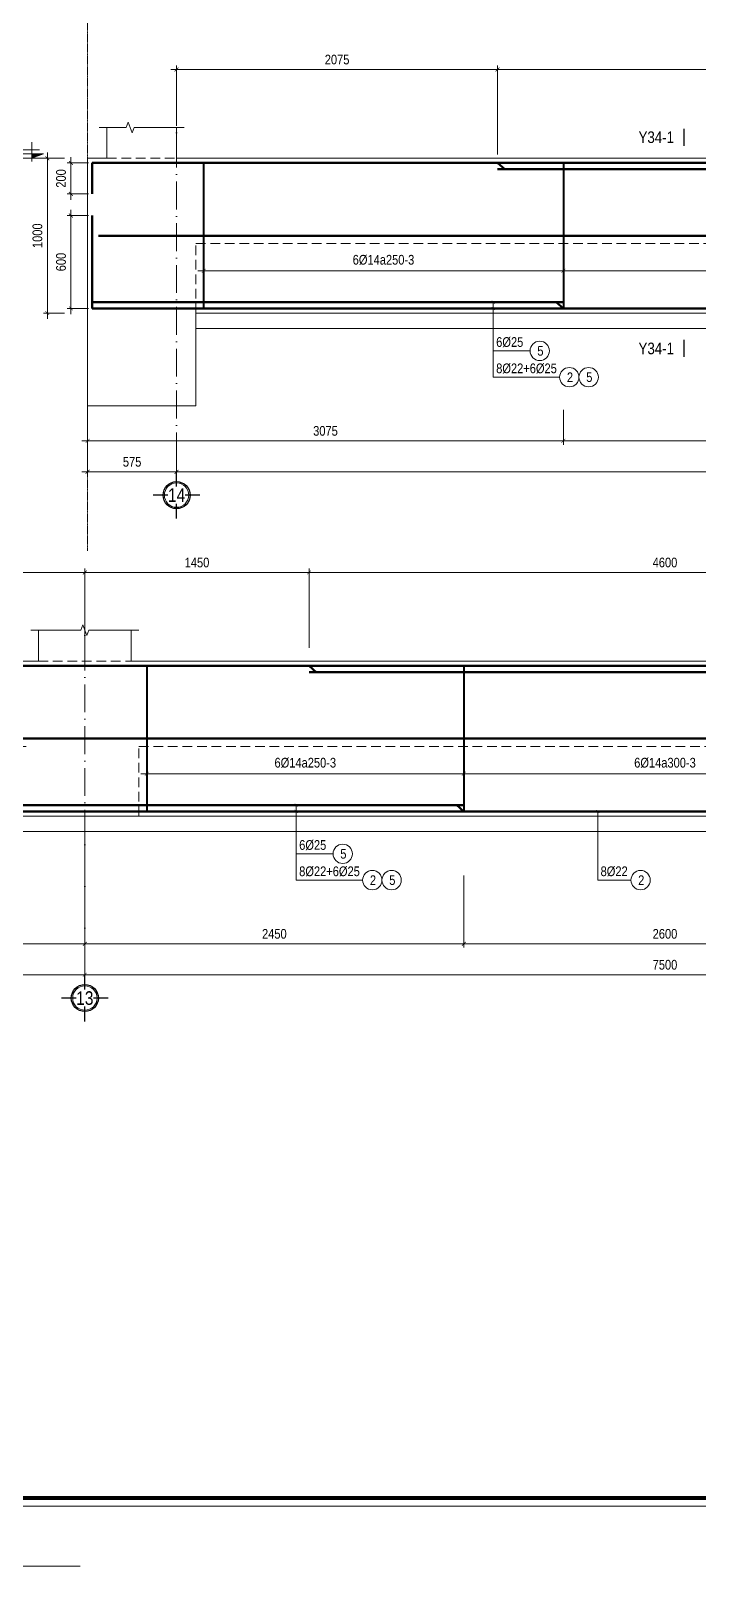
# Model space of a CAD drawing. Header units: millimetres. Extents: x 3014920 to 3563667, y -1638653 to -1356471.
# Drawn here: x 3477175 to 3481490, y -1621074 to -1611154 of the extents above; entities that cross this region are included whole.
import ezdxf
from ezdxf.enums import TextEntityAlignment as Align
from ezdxf.xclip import XClip

# ---------------------------------------------------------------- set-up
doc = ezdxf.new("R2010")
doc.units = ezdxf.units.MM
doc.header["$MEASUREMENT"] = 0
doc.header["$XCLIPFRAME"] = 0
doc.header["$PDMODE"] = 2
for name, pattern in [('6 TANG DIEN HINH 14-15$0$ACAD_ISO10W100', [18, 12, -3, 0, -3]), ('ACAD_ISO04W100', [30, 24, -3, 0, -3]), ('HIDDEN', [0.375, 0.25, -0.125])]:
    doc.linetypes.add(name, pattern=pattern)
doc.layers.get('0').update_dxf_attribs({"lineweight": 9})
doc.layers.get('Defpoints').update_dxf_attribs({"color": 10, "lineweight": 0})
for name, color, linetype, lineweight in [('2', 2, 'Continuous', 20), ('CDAI', 21, 'Continuous', 40), ('CTHEP', 50, 'Continuous', 50), ('DBAO', 90, 'Continuous', 13), ('DGIONG', 130, 'Continuous', 13), ('DMo', 9, 'HIDDEN', 9), ('HATCH', 154, 'Continuous', 9), ('KTH', 154, 'Continuous', 9), ('Net khuat', 8, 'HIDDEN', 13), ('TEXT', 7, 'Continuous', 15), ('TRUC', 251, 'ACAD_ISO04W100', 9)]:
    doc.layers.add(name, color=color, linetype=linetype, lineweight=lineweight)
doc.layers.add('8', color=8, linetype='Continuous')
doc.styles.add('HELVECONDENSE', font='VHELVCN_0.TTF')
doc.styles.add('Star-HelCon', font='VHELVCN_0.TTF')
doc.styles.add('TTP-HelCon', font='VHELVCN_0.TTF')
doc.styles.add('VNI-HELVE-CONDENSE', font='VHELVCN_0.TTF')
doc.dimstyles.new('kc-25', dxfattribs={"dimtxt": 62.5, "dimasz": 20, "dimexe": 20, "dimexo": 50, "dimgap": 25, "dimtad": 3, "dimdec": 0, "dimzin": 0, "dimdsep": 46, "dimtxsty": 'VNI-HELVE-CONDENSE', "dimblk": 'DIM', "dimcen": 2.5, "dimclrd": 256, "dimclre": 154, "dimclrt": 7, "dimaunit": 1, "dimadec": 0, "dimazin": 0, "dimtfac": 1, "dimtdec": 0, "dimtix": 1, "dimtmove": 0, "dimatfit": 3, "dimldrblk": 'DOT', "dimfxl": 1, "dimtolj": 1, "dimtzin": 0, "dimarcsym": 0})
doc.dimstyles.new('TTP-25', dxfattribs={"dimscale": 25, "dimtxt": 2.5, "dimasz": 1, "dimexe": 1, "dimexo": 1, "dimgap": 0.09, "dimtad": 0, "dimdec": 4, "dimrnd": 1, "dimzin": 9, "dimdsep": 46, "dimtxsty": 'TTP-HelCon', "dimblk": 'ARCHTICK', "dimcen": 0.09, "dimdle": 1.5, "dimclrd": 256, "dimclre": 256, "dimclrt": 7, "dimadec": 0, "dimazin": 0, "dimtfac": 1, "dimtdec": 4, "dimtmove": 0, "dimatfit": 3, "dimldrblk": 'ARCHTICK', "dimfxl": 1, "dimtvp": 1, "dimtolj": 1, "dimtzin": 0, "dimarcsym": 0})

# ---------------------------------------------------------------- blocks, each defined once
blk = doc.blocks.new('2Y-33')
at = {"layer": 'CTHEP'}
for p, q in [((73731.99983, -490), (6753.45448, -490)), ((73719.76007, -950), (6753.45448, -950)), ((73719.76007, -1410), (6753.45448, -1410)), ((6614.26151, -1870), (73770.00002, -1870))]:
    blk.add_line(p, q, dxfattribs=at)
for points in [[(6609.38628, -529.99859), (6609.38628, -30), (73770.00002, -30), (73770.00002, -530.00001)], [(38399.99998, -1830), (44949.99998, -1830)], [(38399.99998, -1830), (44949.99998, -1830)], [(54399.99997, -1790), (70099.93817, -1790)], [(54399.99997, -1830), (70099.93817, -1830)]]:
    blk.add_lwpolyline(points, dxfattribs=at)
at = {"layer": 'DBAO', "linetype": 'Continuous'}
blk.add_line((6568.4461, -1900), (73799.99996, -1900), dxfattribs=at)
blk = doc.blocks.new('_ArchTick')
at = {"color": 0, "linetype": 'ByBlock', "const_width": 0.15}
blk.add_lwpolyline([(-0.5, -0.5), (0.5, 0.5)], dxfattribs=at)
blk = doc.blocks.new('*D495')
at = {"layer": 'Defpoints', "color": 0, "transparency": 16777216}
for p in [(-124.4, 0), (-260.4, -1000), (-124.4, -1000)]:
    blk.add_point(p, dxfattribs=at)
at = {"layer": 'KTH', "lineweight": -2, "transparency": 16777216}
for p, q in [((-149.4, 0), (-285.4, 0)), ((-260.4, 37.5), (-260.4, -1037.5)), ((-149.4, -1000), (-285.4, -1000))]:
    blk.add_line(p, q, dxfattribs=at)
at = {"layer": 'KTH', "lineweight": -2, "transparency": 16777216, "xscale": 25, "yscale": 25, "zscale": 25}
for p, rotation in [((-260.4, 0), 90), ((-260.4, -1000), 270)]:
    blk.add_blockref('_ArchTick', p, dxfattribs=dict(at, rotation=rotation))
at = {"layer": 'KTH', "color": 7, "transparency": 16777216, "insert": (-324.3, -500), "char_height": 62.5, "attachment_point": 5, "rotation": 90, "style": 'TTP-HelCon'}
blk.add_mtext('\\A1;1000', dxfattribs=at)
blk = doc.blocks.new('CODE')
at = {"layer": 'DBAO'}
for p, q in [((-62.5, -20), (-62.5, 105)), ((-62.5, 0), (-137.5, 30)), ((-137.5, 30), (0, 30)), ((-137.5, 0), (0, 0)), ((-112.5, 55), (223.6, 55))]:
    blk.add_line(p, q, dxfattribs=at)
at = {"layer": 'HATCH', "color": 1}
blk.add_solid([(-62.5, 0), (-137.5, 30), (-62.5, 30)], dxfattribs=at)
blk = doc.blocks.new('*D496')
at = {"layer": 'Defpoints', "color": 0, "transparency": 16777216}
for p in [(0, -1600), (3075.1, -1600.2), (3075.1, -1825)]:
    blk.add_point(p, dxfattribs=at)
at = {"layer": 'KTH', "lineweight": -2, "transparency": 16777216}
for p, q in [((0, -1625), (0, -1850)), ((3075.1, -1625.2), (3075.1, -1850)), ((-37.5, -1825), (3112.6, -1825))]:
    blk.add_line(p, q, dxfattribs=at)
at = {"layer": 'KTH', "lineweight": -2, "transparency": 16777216, "xscale": 25, "yscale": 25, "zscale": 25, "rotation": 180}
blk.add_blockref('_ArchTick', (0, -1825), dxfattribs=at)
at = {"layer": 'KTH', "lineweight": -2, "transparency": 16777216, "xscale": 25, "yscale": 25, "zscale": 25}
blk.add_blockref('_ArchTick', (3075.1, -1825), dxfattribs=at)
at = {"layer": 'KTH', "color": 7, "transparency": 16777216, "insert": (1537.5, -1761.2), "char_height": 62.5, "attachment_point": 5, "style": 'TTP-HelCon'}
blk.add_mtext('\\A1;3075', dxfattribs=at)
blk = doc.blocks.new('*D497')
at = {"layer": 'Defpoints', "color": 0, "transparency": 16777216}
for p in [(575, -1825), (9775, -1825), (9775, -2025)]:
    blk.add_point(p, dxfattribs=at)
at = {"layer": 'KTH', "lineweight": -2, "transparency": 16777216}
for p, q in [((575, -1850), (575, -2050)), ((9775, -1850), (9775, -2050)), ((537.5, -2025), (9812.5, -2025))]:
    blk.add_line(p, q, dxfattribs=at)
at = {"layer": 'KTH', "lineweight": -2, "transparency": 16777216, "xscale": 25, "yscale": 25, "zscale": 25, "rotation": 180}
blk.add_blockref('_ArchTick', (575, -2025), dxfattribs=at)
at = {"layer": 'KTH', "lineweight": -2, "transparency": 16777216, "xscale": 25, "yscale": 25, "zscale": 25}
blk.add_blockref('_ArchTick', (9775, -2025), dxfattribs=at)
at = {"layer": 'KTH', "color": 7, "transparency": 16777216, "insert": (5175, -1961.1), "char_height": 62.5, "attachment_point": 5, "style": 'TTP-HelCon'}
blk.add_mtext('\\A1;9200', dxfattribs=at)
blk = doc.blocks.new('*D498')
at = {"layer": 'Defpoints', "color": 0, "transparency": 16777216}
for p in [(750, -550), (3075, -653.7), (3075, -726.4)]:
    blk.add_point(p, dxfattribs=at)
at = {"layer": 'KTH', "lineweight": -2, "transparency": 16777216}
for p, q in [((750, -575), (750, -751.4)), ((3075, -678.7), (3075, -751.4)), ((712.5, -726.4), (3112.5, -726.4))]:
    blk.add_line(p, q, dxfattribs=at)
at = {"layer": 'KTH', "lineweight": -2, "transparency": 16777216, "xscale": 25, "yscale": 25, "zscale": 25, "rotation": 180}
blk.add_blockref('_ArchTick', (750, -726.4), dxfattribs=at)
at = {"layer": 'KTH', "lineweight": -2, "transparency": 16777216, "xscale": 25, "yscale": 25, "zscale": 25}
blk.add_blockref('_ArchTick', (3075, -726.4), dxfattribs=at)
at = {"layer": 'KTH', "color": 7, "transparency": 16777216, "insert": (1912.5, -656.5), "char_height": 62.5, "attachment_point": 5, "style": 'TTP-HelCon'}
blk.add_mtext('\\A1;6Þ14a250-3', dxfattribs=at)
blk = doc.blocks.new('dau truc')
blk.add_circle((0, 0), 180)
at = {"layer": '8'}
for p, q in [((0, 127), (0, 345)), ((-127, 0), (-345, 0)), ((0, -345), (0, -127)), ((345, 0), (127, 0))]:
    blk.add_line(p, q, dxfattribs=at)
blk.add_circle((0, 0), 200, dxfattribs=at)
at = {"layer": 'TEXT', "style": 'HELVECONDENSE'}
blk.add_attdef('A', text='', height=233, dxfattribs=at).set_placement((0, 0), align=Align.MIDDLE)
blk = doc.blocks.new('*D502')
at = {"layer": 'Defpoints', "color": 0, "transparency": 16777216}
for p in [(9775, 574), (9775, 300.2), (11225, 204)]:
    blk.add_point(p, dxfattribs=at)
at = {"layer": 'KTH', "lineweight": -2, "transparency": 16777216}
for p, q in [((9775, 325.2), (9775, 599)), ((11225, 229), (11225, 599)), ((11262.5, 574), (9737.5, 574))]:
    blk.add_line(p, q, dxfattribs=at)
at = {"layer": 'KTH', "lineweight": -2, "transparency": 16777216, "xscale": 25, "yscale": 25, "zscale": 25, "rotation": 180}
blk.add_blockref('_ArchTick', (9775, 574), dxfattribs=at)
at = {"layer": 'KTH', "lineweight": -2, "transparency": 16777216, "xscale": 25, "yscale": 25, "zscale": 25}
blk.add_blockref('_ArchTick', (11225, 574), dxfattribs=at)
at = {"layer": 'KTH', "color": 7, "transparency": 16777216, "insert": (10500, 637.8), "char_height": 62.5, "attachment_point": 5, "style": 'TTP-HelCon'}
blk.add_mtext('\\A1;1450', dxfattribs=at)
blk = doc.blocks.new('*D503')
at = {"layer": 'Defpoints', "color": 0, "transparency": 16777216}
for p in [(575, 574), (575, 200), (2650, 0.1)]:
    blk.add_point(p, dxfattribs=at)
at = {"layer": 'KTH', "lineweight": -2, "transparency": 16777216}
for p, q in [((575, 225), (575, 599)), ((2650, 25.1), (2650, 599)), ((2687.5, 574), (537.5, 574))]:
    blk.add_line(p, q, dxfattribs=at)
at = {"layer": 'KTH', "lineweight": -2, "transparency": 16777216, "xscale": 25, "yscale": 25, "zscale": 25, "rotation": 180}
blk.add_blockref('_ArchTick', (575, 574), dxfattribs=at)
at = {"layer": 'KTH', "lineweight": -2, "transparency": 16777216, "xscale": 25, "yscale": 25, "zscale": 25}
blk.add_blockref('_ArchTick', (2650, 574), dxfattribs=at)
at = {"layer": 'KTH', "color": 7, "transparency": 16777216, "insert": (1612.5, 637.8), "char_height": 62.5, "attachment_point": 5, "style": 'TTP-HelCon'}
blk.add_mtext('\\A1;2075', dxfattribs=at)
blk = doc.blocks.new('*D504')
at = {"layer": 'Defpoints', "color": 0, "transparency": 16777216}
for p in [(9775, -1000), (17275, -1825), (17275, -2025)]:
    blk.add_point(p, dxfattribs=at)
at = {"layer": 'KTH', "lineweight": -2, "transparency": 16777216}
for p, q in [((9775, -1025), (9775, -2050)), ((17275, -1850), (17275, -2050)), ((9737.5, -2025), (17312.5, -2025))]:
    blk.add_line(p, q, dxfattribs=at)
at = {"layer": 'KTH', "lineweight": -2, "transparency": 16777216, "xscale": 25, "yscale": 25, "zscale": 25, "rotation": 180}
blk.add_blockref('_ArchTick', (9775, -2025), dxfattribs=at)
at = {"layer": 'KTH', "lineweight": -2, "transparency": 16777216, "xscale": 25, "yscale": 25, "zscale": 25}
blk.add_blockref('_ArchTick', (17275, -2025), dxfattribs=at)
at = {"layer": 'KTH', "color": 7, "transparency": 16777216, "insert": (13525, -1961.1), "char_height": 62.5, "attachment_point": 5, "style": 'TTP-HelCon'}
blk.add_mtext('\\A1;7500', dxfattribs=at)
blk = doc.blocks.new('MC')
at = {"layer": 'CTHEP', "const_width": 10, "elevation": 0}
blk.add_lwpolyline([(36, 150), (36, 0)], dxfattribs=at)
at = {"layer": 'TEXT', "style": 'TTP-HelCon'}
blk.add_attdef('A', text='', height=100, dxfattribs=at).set_placement((-50, 26), align=Align.RIGHT)
blk = doc.blocks.new('*D505')
at = {"layer": 'Defpoints', "color": 0, "transparency": 16777216}
for p in [(-124.4, 0), (-260.4, -1000), (-124.4, -1000)]:
    blk.add_point(p, dxfattribs=at)
at = {"layer": 'KTH', "lineweight": -2, "transparency": 16777216}
for p, q in [((-149.4, 0), (-285.4, 0)), ((-260.4, 37.5), (-260.4, -1037.5)), ((-149.4, -1000), (-285.4, -1000))]:
    blk.add_line(p, q, dxfattribs=at)
at = {"layer": 'KTH', "lineweight": -2, "transparency": 16777216, "xscale": 25, "yscale": 25, "zscale": 25}
for p, rotation in [((-260.4, 0), 90), ((-260.4, -1000), 270)]:
    blk.add_blockref('_ArchTick', p, dxfattribs=dict(at, rotation=rotation))
at = {"layer": 'KTH', "color": 7, "transparency": 16777216, "insert": (-324.3, -500), "char_height": 62.5, "attachment_point": 5, "rotation": 90, "style": 'TTP-HelCon'}
blk.add_mtext('\\A1;1000', dxfattribs=at)
blk = doc.blocks.new('*D508')
at = {"layer": 'Defpoints', "color": 0, "transparency": 16777216}
for p in [(0, -1825), (575, -1825), (0, -2025)]:
    blk.add_point(p, dxfattribs=at)
at = {"layer": 'KTH', "lineweight": -2, "transparency": 16777216}
for p, q in [((0, -1850), (0, -2050)), ((575, -1850), (575, -2050)), ((612.5, -2025), (-37.5, -2025))]:
    blk.add_line(p, q, dxfattribs=at)
at = {"layer": 'KTH', "lineweight": -2, "transparency": 16777216, "xscale": 25, "yscale": 25, "zscale": 25, "rotation": 180}
blk.add_blockref('_ArchTick', (0, -2025), dxfattribs=at)
at = {"layer": 'KTH', "lineweight": -2, "transparency": 16777216, "xscale": 25, "yscale": 25, "zscale": 25}
blk.add_blockref('_ArchTick', (575, -2025), dxfattribs=at)
at = {"layer": 'KTH', "color": 7, "transparency": 16777216, "insert": (287.5, -1961.1), "char_height": 62.5, "attachment_point": 5, "style": 'TTP-HelCon'}
blk.add_mtext('\\A1;575', dxfattribs=at)
blk = doc.blocks.new('DIM')
h = blk.add_hatch(color=1)
h.paths.add_polyline_path([(0.49, 0.29, 1), (0.29, 0.49), (-0.19, 0), (0.19, 0)])
h.paths.add_polyline_path([(0.19, 0), (-0.19, 0), (-0.49, -0.29, 1), (-0.29, -0.49)])
at = {"color": 9}
for p, q in [((-0.19, 0), (-1.5, 0)), ((0.19, 0), (1.5, 0))]:
    blk.add_line(p, q, dxfattribs=at)
at = {"color": 1}
for p, q in [((-0.49, -0.29), (0.29, 0.49)), ((-0.29, -0.49), (0.49, 0.29)), ((-0.19, 0), (0.19, 0))]:
    blk.add_line(p, q, dxfattribs=at)
blk.add_arc((-0.39, -0.39), 0.138, 135, 315, dxfattribs=at)
blk = doc.blocks.new('*D509')
at = {"layer": 'Defpoints', "color": 0, "transparency": 16777216}
for p in [(7025, -1600), (9775, -1602.4), (9775, -1825)]:
    blk.add_point(p, dxfattribs=at)
at = {"layer": 'KTH', "lineweight": -2, "transparency": 16777216}
for p, q in [((7025, -1625), (7025, -1850)), ((9775, -1627.4), (9775, -1850)), ((6987.5, -1825), (9812.5, -1825))]:
    blk.add_line(p, q, dxfattribs=at)
at = {"layer": 'KTH', "lineweight": -2, "transparency": 16777216, "xscale": 25, "yscale": 25, "zscale": 25, "rotation": 180}
blk.add_blockref('_ArchTick', (7025, -1825), dxfattribs=at)
at = {"layer": 'KTH', "lineweight": -2, "transparency": 16777216, "xscale": 25, "yscale": 25, "zscale": 25}
blk.add_blockref('_ArchTick', (9775, -1825), dxfattribs=at)
at = {"layer": 'KTH', "color": 7, "transparency": 16777216, "insert": (8400, -1761.2), "char_height": 62.5, "attachment_point": 5, "style": 'TTP-HelCon'}
blk.add_mtext('\\A1;2750', dxfattribs=at)
blk = doc.blocks.new('*D513')
at = {"layer": 'Defpoints', "color": 0, "transparency": 16777216}
for p in [(30, -30), (-108, -230), (30, -230)]:
    blk.add_point(p, dxfattribs=at)
at = {"layer": 'KTH', "lineweight": -2, "transparency": 16777216}
for p, q in [((-108, 7.5), (-108, -267.5)), ((5, -30), (-133, -30)), ((5, -230), (-133, -230))]:
    blk.add_line(p, q, dxfattribs=at)
at = {"layer": 'KTH', "lineweight": -2, "transparency": 16777216, "xscale": 25, "yscale": 25, "zscale": 25}
for p, rotation in [((-108, -30), 90), ((-108, -230), 270)]:
    blk.add_blockref('_ArchTick', p, dxfattribs=dict(at, rotation=rotation))
at = {"layer": 'KTH', "color": 7, "transparency": 16777216, "insert": (-171.8, -130), "char_height": 62.5, "attachment_point": 5, "rotation": 90, "style": 'TTP-HelCon'}
blk.add_mtext('\\A1;200', dxfattribs=at)
blk = doc.blocks.new('*D514')
at = {"layer": 'Defpoints', "color": 0, "transparency": 16777216}
for p in [(30, -370), (-108, -970), (30, -970)]:
    blk.add_point(p, dxfattribs=at)
at = {"layer": 'KTH', "lineweight": -2, "transparency": 16777216}
for p, q in [((5, -370), (-133, -370)), ((-108, -332.5), (-108, -1007.5)), ((5, -970), (-133, -970))]:
    blk.add_line(p, q, dxfattribs=at)
at = {"layer": 'KTH', "lineweight": -2, "transparency": 16777216, "xscale": 25, "yscale": 25, "zscale": 25}
for p, rotation in [((-108, -370), 90), ((-108, -970), 270)]:
    blk.add_blockref('_ArchTick', p, dxfattribs=dict(at, rotation=rotation))
at = {"layer": 'KTH', "color": 7, "transparency": 16777216, "insert": (-171.8, -670), "char_height": 62.5, "attachment_point": 5, "rotation": 90, "style": 'TTP-HelCon'}
blk.add_mtext('\\A1;600', dxfattribs=at)
blk = doc.blocks.new('*D515')
at = {"layer": 'Defpoints', "color": 0, "transparency": 16777216}
for p in [(14825, -318.6), (12225, -650.8), (14825, -726.4)]:
    blk.add_point(p, dxfattribs=at)
at = {"layer": 'KTH', "lineweight": -2, "transparency": 16777216}
for p, q in [((14825, -343.6), (14825, -751.4)), ((12225, -675.8), (12225, -751.4)), ((12187.5, -726.4), (14862.5, -726.4))]:
    blk.add_line(p, q, dxfattribs=at)
at = {"layer": 'KTH', "lineweight": -2, "transparency": 16777216, "xscale": 25, "yscale": 25, "zscale": 25, "rotation": 180}
blk.add_blockref('_ArchTick', (12225, -726.4), dxfattribs=at)
at = {"layer": 'KTH', "lineweight": -2, "transparency": 16777216, "xscale": 25, "yscale": 25, "zscale": 25}
blk.add_blockref('_ArchTick', (14825, -726.4), dxfattribs=at)
at = {"layer": 'KTH', "color": 7, "transparency": 16777216, "insert": (13525, -656.5), "char_height": 62.5, "attachment_point": 5, "style": 'TTP-HelCon'}
blk.add_mtext('\\A1;6Þ14a300-3', dxfattribs=at)
blk = doc.blocks.new('*D516')
at = {"layer": 'Defpoints', "color": 0, "transparency": 16777216}
for p in [(8025, 574), (8025, 203.9), (2650, 187.2)]:
    blk.add_point(p, dxfattribs=at)
at = {"layer": 'KTH', "lineweight": -2, "transparency": 16777216}
for p, q in [((2650, 212.2), (2650, 599)), ((8025, 228.9), (8025, 599)), ((2612.5, 574), (8062.5, 574))]:
    blk.add_line(p, q, dxfattribs=at)
at = {"layer": 'KTH', "lineweight": -2, "transparency": 16777216, "xscale": 25, "yscale": 25, "zscale": 25, "rotation": 180}
blk.add_blockref('_ArchTick', (2650, 574), dxfattribs=at)
at = {"layer": 'KTH', "lineweight": -2, "transparency": 16777216, "xscale": 25, "yscale": 25, "zscale": 25}
blk.add_blockref('_ArchTick', (8025, 574), dxfattribs=at)
at = {"layer": 'KTH', "color": 7, "transparency": 16777216, "insert": (5337.5, 637.8), "char_height": 62.5, "attachment_point": 5, "style": 'TTP-HelCon'}
blk.add_mtext('\\A1;5375', dxfattribs=at)
blk = doc.blocks.new('*D517')
at = {"layer": 'Defpoints', "color": 0, "transparency": 16777216}
for p in [(9775, 574), (8025, 0), (9775, 61.1)]:
    blk.add_point(p, dxfattribs=at)
at = {"layer": 'KTH', "lineweight": -2, "transparency": 16777216}
for p, q in [((8025, 25), (8025, 599)), ((9775, 86.1), (9775, 599)), ((7987.5, 574), (9812.5, 574))]:
    blk.add_line(p, q, dxfattribs=at)
at = {"layer": 'KTH', "lineweight": -2, "transparency": 16777216, "xscale": 25, "yscale": 25, "zscale": 25, "rotation": 180}
blk.add_blockref('_ArchTick', (8025, 574), dxfattribs=at)
at = {"layer": 'KTH', "lineweight": -2, "transparency": 16777216, "xscale": 25, "yscale": 25, "zscale": 25}
blk.add_blockref('_ArchTick', (9775, 574), dxfattribs=at)
at = {"layer": 'KTH', "color": 7, "transparency": 16777216, "insert": (8900, 637.8), "char_height": 62.5, "attachment_point": 5, "style": 'TTP-HelCon'}
blk.add_mtext('\\A1;1750', dxfattribs=at)
blk = doc.blocks.new('*D518')
at = {"layer": 'Defpoints', "color": 0, "transparency": 16777216}
for p in [(15825, 574), (11225, 61.2), (15825, -30)]:
    blk.add_point(p, dxfattribs=at)
at = {"layer": 'KTH', "lineweight": -2, "transparency": 16777216}
for p, q in [((11225, 86.2), (11225, 599)), ((15825, -5), (15825, 599)), ((11187.5, 574), (15862.5, 574))]:
    blk.add_line(p, q, dxfattribs=at)
at = {"layer": 'KTH', "lineweight": -2, "transparency": 16777216, "xscale": 25, "yscale": 25, "zscale": 25, "rotation": 180}
blk.add_blockref('_ArchTick', (11225, 574), dxfattribs=at)
at = {"layer": 'KTH', "lineweight": -2, "transparency": 16777216, "xscale": 25, "yscale": 25, "zscale": 25}
blk.add_blockref('_ArchTick', (15825, 574), dxfattribs=at)
at = {"layer": 'KTH', "color": 7, "transparency": 16777216, "insert": (13525, 637.8), "char_height": 62.5, "attachment_point": 5, "style": 'TTP-HelCon'}
blk.add_mtext('\\A1;4600', dxfattribs=at)
blk = doc.blocks.new('*D522')
at = {"layer": 'Defpoints', "color": 0, "transparency": 16777216}
for p in [(3075.1, -1625.2), (7025, -1625.2), (7025, -1825)]:
    blk.add_point(p, dxfattribs=at)
at = {"layer": 'KTH', "lineweight": -2, "transparency": 16777216}
for p, q in [((3075.1, -1650.2), (3075.1, -1850)), ((7025, -1650.2), (7025, -1850)), ((3037.6, -1825), (7062.5, -1825))]:
    blk.add_line(p, q, dxfattribs=at)
at = {"layer": 'KTH', "lineweight": -2, "transparency": 16777216, "xscale": 25, "yscale": 25, "zscale": 25, "rotation": 180}
blk.add_blockref('_ArchTick', (3075.1, -1825), dxfattribs=at)
at = {"layer": 'KTH', "lineweight": -2, "transparency": 16777216, "xscale": 25, "yscale": 25, "zscale": 25}
blk.add_blockref('_ArchTick', (7025, -1825), dxfattribs=at)
at = {"layer": 'KTH', "color": 7, "transparency": 16777216, "insert": (5050, -1761.2), "char_height": 62.5, "attachment_point": 5, "style": 'TTP-HelCon'}
blk.add_mtext('\\A1;3950', dxfattribs=at)
blk = doc.blocks.new('*D523')
at = {"layer": 'Defpoints', "color": 0, "transparency": 16777216}
for p in [(9775, -1359.3), (12225, -1359.2), (12225, -1825)]:
    blk.add_point(p, dxfattribs=at)
at = {"layer": 'KTH', "lineweight": -2, "transparency": 16777216}
for p, q in [((9775, -1384.3), (9775, -1850)), ((12225, -1384.2), (12225, -1850)), ((9737.5, -1825), (12262.5, -1825))]:
    blk.add_line(p, q, dxfattribs=at)
at = {"layer": 'KTH', "lineweight": -2, "transparency": 16777216, "xscale": 25, "yscale": 25, "zscale": 25, "rotation": 180}
blk.add_blockref('_ArchTick', (9775, -1825), dxfattribs=at)
at = {"layer": 'KTH', "lineweight": -2, "transparency": 16777216, "xscale": 25, "yscale": 25, "zscale": 25}
blk.add_blockref('_ArchTick', (12225, -1825), dxfattribs=at)
at = {"layer": 'KTH', "color": 7, "transparency": 16777216, "insert": (11000, -1761.2), "char_height": 62.5, "attachment_point": 5, "style": 'TTP-HelCon'}
blk.add_mtext('\\A1;2450', dxfattribs=at)
blk = doc.blocks.new('*D524')
at = {"layer": 'Defpoints', "color": 0, "transparency": 16777216}
for p in [(12225, -1359.2), (14825, -1386.7), (14825, -1825)]:
    blk.add_point(p, dxfattribs=at)
at = {"layer": 'KTH', "lineweight": -2, "transparency": 16777216}
for p, q in [((12225, -1384.2), (12225, -1850)), ((14825, -1411.7), (14825, -1850)), ((12187.5, -1825), (14862.5, -1825))]:
    blk.add_line(p, q, dxfattribs=at)
at = {"layer": 'KTH', "lineweight": -2, "transparency": 16777216, "xscale": 25, "yscale": 25, "zscale": 25, "rotation": 180}
blk.add_blockref('_ArchTick', (12225, -1825), dxfattribs=at)
at = {"layer": 'KTH', "lineweight": -2, "transparency": 16777216, "xscale": 25, "yscale": 25, "zscale": 25}
blk.add_blockref('_ArchTick', (14825, -1825), dxfattribs=at)
at = {"layer": 'KTH', "color": 7, "transparency": 16777216, "insert": (13525, -1761.2), "char_height": 62.5, "attachment_point": 5, "style": 'TTP-HelCon'}
blk.add_mtext('\\A1;2600', dxfattribs=at)
blk = doc.blocks.new('*D527')
at = {"layer": 'Defpoints', "color": 0, "transparency": 16777216}
for p in [(3075, -550), (7025, -653.7), (7025, -726.4)]:
    blk.add_point(p, dxfattribs=at)
at = {"layer": 'KTH', "lineweight": -2, "transparency": 16777216}
for p, q in [((3075, -575), (3075, -751.4)), ((7025, -678.7), (7025, -751.4)), ((3037.5, -726.4), (7062.5, -726.4))]:
    blk.add_line(p, q, dxfattribs=at)
at = {"layer": 'KTH', "lineweight": -2, "transparency": 16777216, "xscale": 25, "yscale": 25, "zscale": 25, "rotation": 180}
blk.add_blockref('_ArchTick', (3075, -726.4), dxfattribs=at)
at = {"layer": 'KTH', "lineweight": -2, "transparency": 16777216, "xscale": 25, "yscale": 25, "zscale": 25}
blk.add_blockref('_ArchTick', (7025, -726.4), dxfattribs=at)
at = {"layer": 'KTH', "color": 7, "transparency": 16777216, "insert": (5050, -656.5), "char_height": 62.5, "attachment_point": 5, "style": 'TTP-HelCon'}
blk.add_mtext('\\A1;6Þ14a300-3', dxfattribs=at)
blk = doc.blocks.new('*D529')
at = {"layer": 'Defpoints', "color": 0, "transparency": 16777216}
for p in [(12225, -550), (10175, -601.9), (12225, -726.4)]:
    blk.add_point(p, dxfattribs=at)
at = {"layer": 'KTH', "lineweight": -2, "transparency": 16777216}
for p, q in [((12225, -575), (12225, -751.4)), ((10175, -626.9), (10175, -751.4)), ((10137.5, -726.4), (12262.5, -726.4))]:
    blk.add_line(p, q, dxfattribs=at)
at = {"layer": 'KTH', "lineweight": -2, "transparency": 16777216, "xscale": 25, "yscale": 25, "zscale": 25, "rotation": 180}
blk.add_blockref('_ArchTick', (10175, -726.4), dxfattribs=at)
at = {"layer": 'KTH', "lineweight": -2, "transparency": 16777216, "xscale": 25, "yscale": 25, "zscale": 25}
blk.add_blockref('_ArchTick', (12225, -726.4), dxfattribs=at)
at = {"layer": 'KTH', "color": 7, "transparency": 16777216, "insert": (11200, -656.5), "char_height": 62.5, "attachment_point": 5, "style": 'TTP-HelCon'}
blk.add_mtext('\\A1;6Þ14a250-3', dxfattribs=at)
blk = doc.blocks.new('2Y-35')
at = {"layer": 'CTHEP'}
blk.add_line((44854.10409, -500), (80, -500), dxfattribs=at)
for points in [[(30, -200), (30, -30), (44903.8448, -30), (44903.8448, -580.72632)], [(30, -970), (45139.21977, -970)]]:
    blk.add_lwpolyline(points, dxfattribs=at)
blk = doc.blocks.new('CHG_XX_Khung ten')
blk.add_lwpolyline([(15, 579), (826, 579), (826, 15), (15, 15)], close=True)
at = {"color": 4, "linetype": 'Continuous', "const_width": 1}
blk.add_lwpolyline([(17, 577), (824, 577), (824, 17), (17, 17)], close=True, dxfattribs=at)
at = {"layer": 'Defpoints', "color": 1, "ltscale": 2}
blk.add_lwpolyline([(40.06, 0), (0, 0), (0, 40)], dxfattribs=at)
blk = doc.blocks.new('2Y-34')
at = {"color": 3}
blk.add_xline((0.0075, 25), (-0.0000375065, 0.9999999993), dxfattribs=at)
at = {"layer": 'CDAI'}
for points in [[(750.00413, -30), (750.00413, -970)], [(3075.04332, -30), (3075.04332, -970)], [(10174.99003, -30.01737), (10174.99003, -970.01737)], [(12224.97756, -30), (12224.97756, -970)]]:
    blk.add_lwpolyline(points, dxfattribs=at)
at = {"layer": 'CTHEP'}
for p, q in [((30, -30), (26119.99251, -30)), ((30, -30), (30, -230)), ((2650.00113, -30), (2698.0867, -72.72808)), ((2650.00263, -70), (8025.00942, -70)), ((11225.00791, -29.67838), (11273.09349, -72.40646)), ((11225.00941, -69.67838), (15824.99344, -69.67838)), ((30, -370), (30, -970)), ((26079.99251, -500), (69.99249, -500)), ((30, -970), (30, -770)), ((3026.95775, -927.27192), (3075.04332, -970)), ((12176.89198, -927.27192), (12224.97756, -970))]:
    blk.add_line(p, q, dxfattribs=at)
for points in [[(30, -930), (3075.04332, -930)], [(30, -970), (26119.99251, -970)], [(7024.97605, -930), (12224.97605, -930)]]:
    blk.add_lwpolyline(points, dxfattribs=at)
at = {"layer": 'DBAO', "linetype": 'Continuous'}
for p, q in [((575, 199.99999), (575, -0.00001)), ((9475, 200), (9475, 0)), ((10075, 200), (10075, 0)), ((0, 0), (0, -1000)), ((0, 0), (125, 0)), ((575, 0), (9475, 0)), ((10075, 0), (16975, 0)), ((0, -1000), (0, -1100))]:
    blk.add_line(p, q, dxfattribs=at)
at = {"layer": 'DBAO', "linetype": 'Continuous', "flags": 128}
for points in [[(125, 199.99999), (125, -0.00001)], [(0, -1000), (0, 0)], [(0, -1000), (0, -1600), (700, -1600), (700, -1000)], [(575, -1000), (574.9925, -1000)], [(10124.99216, -1000.01015), (699.9925, -1000)], [(17625.00001, -1000.00808), (10124.99216, -1000)], [(10124.99216, -1100), (699.9925, -1100)], [(17625.00001, -1100), (10124.99216, -1100)]]:
    blk.add_lwpolyline(points, dxfattribs=at)
at = {"layer": 'DGIONG', "linetype": 'Continuous', "flags": 128}
for points in [[(625, 199.99999), (300, 199.99999), (287.5, 165.65652), (262.5, 234.34346), (250, 199.99999), (75, 199.99999)], [(10125, 200), (9799.99216, 200), (9787.49216, 165.65653), (9762.49216, 234.34347), (9749.99216, 200), (9425.00001, 200)]]:
    blk.add_lwpolyline(points, dxfattribs=at)
at = {"layer": 'DGIONG'}
for centre in [(2922.55012, -1243.93134), (11442.08613, -1243.93134), (3113.74384, -1413.91229), (3238.74384, -1413.91229), (11633.27985, -1413.91229), (11758.27985, -1413.91229), (13367.27515, -1413.91229)]:
    blk.add_circle(centre, 62.5, dxfattribs=at)
at = {"layer": 'Net khuat', "ltscale": 250}
for p, q in [((9475, 0), (10075, 0)), ((10049.98433, 0), (10049.99183, 0)), ((125, -0.00001), (574.9925, -0.00001)), ((574.9925, -0.00001), (575, -0.00001)), ((700.00413, -549.96736), (9424.99264, -549.98696)), ((700.0075, -1000), (700.00413, -549.96736)), ((10124.99216, -1000), (10124.99264, -549.99288)), ((10124.99264, -549.99288), (16925.00049, -549.99254))]:
    blk.add_line(p, q, dxfattribs=at)
at = {"layer": 'TRUC', "linetype": '6 TANG DIEN HINH 14-15$0$ACAD_ISO10W100', "ltscale": 15}
for points in [[(575, 390.44459), (575, -1850)], [(9774.99216, 390.44459), (9774.99216, -1850)]]:
    blk.add_lwpolyline(points, dxfattribs=at)
at = {"xscale": 0.75, "yscale": 0.75, "zscale": 0.75}
blk.add_blockref('MC', (3827.83994, 79.50625), dxfattribs=at).add_auto_attribs({'A': 'Y34-1'})
ref = blk.add_blockref('MC', (3827.83994, -1171.55804), dxfattribs=dict(xscale=-0.75, yscale=0.75, zscale=0.75, rotation=180))
ref.add_attrib('A', 'Y34-1', dxfattribs={"layer": 'TEXT', "height": 75, "style": 'TTP-HelCon'}).set_placement((3790.33994, -1265.68848), align=Align.RIGHT)
at = {"layer": '2', "ltscale": 300}
ref = blk.add_blockref('dau truc', (575, -2175.82027), dxfattribs=dict(at, xscale=0.436713129747659, yscale=0.436713129747659, zscale=0.436713129747659))
ref.add_attrib('A', '14', dxfattribs={"layer": 'TEXT', "height": 87.5, "style": 'HELVECONDENSE'}).set_placement((575, -2175.82027), align=Align.MIDDLE)
ref = blk.add_blockref('dau truc', (9774.99216, -2175.82027), dxfattribs=dict(at, xscale=0.436713129747659, yscale=0.436713129747659, zscale=0.436713129747659))
ref.add_attrib('A', '13', dxfattribs={"layer": 'TEXT', "height": 87.5, "style": 'HELVECONDENSE'}).set_placement((9774.99216, -2175.82027), align=Align.MIDDLE)
at = {"layer": 'KTH', "linetype": 'Continuous', "xscale": -1}
blk.add_blockref('CODE', (-422.93806, 0), dxfattribs=at)
blk.add_blockref('CODE', (-422.93806, 0), dxfattribs=at)
at = {"layer": 'TEXT', "style": 'TTP-HelCon'}
for s, p in [('6Þ25', (2640.93597, -1218.07834, 0)), ('6Þ25', (11160.47197, -1218.07834, 0)), ('8Þ22+6Þ25', (2640.93597, -1388.05934, 0)), ('8Þ22+6Þ25', (11160.47197, -1388.05934, 0)), ('8Þ22', (13108.87723, -1388.05934, 0))]:
    blk.add_text(s, height=62.5, dxfattribs=at).set_placement(p)
at = {"layer": 'TEXT', "style": 'Star-HelCon'}
for s, p in [('5', (2926.71679, -1243.93134)), ('5', (11446.25279, -1243.93134)), ('2', (3117.91051, -1413.91229)), ('5', (3242.91051, -1413.91229)), ('2', (11637.44652, -1413.91229)), ('5', (11762.44652, -1413.91229)), ('2', (13371.44182, -1413.91229))]:
    blk.add_text(s, height=62.5, dxfattribs=at).set_placement(p, align=Align.MIDDLE)
at = {"layer": 'KTH'}
for base, p1, p2, picture, middle in [((574.9925, 574.00461), (2650, 0.07783), (574.9925, 199.99999), '*D503', (1612.49625, 637.83794)), ((8024.9991495443, 574.0046080444), (2649.9999985433, 187.1946987226), (8024.9991495443, 203.924312832), '*D516', (5337.4995740438, 637.8379413777)), ((9774.99216, 574.00461), (8025.0068, 0), (9774.99216, 61.13639), '*D517', (8899.99948, 637.83794)), ((9774.99554, 574.00461), (11224.99915, 203.9784), (9774.99554, 300.21379), '*D502', (10499.99734, 637.83794)), ((15824.99195, 574.00461), (11225.00451, 61.19077), (15824.99195, -30), '*D518', (13524.99823, 637.83794)), ((12224.99215, -1825), (9774.99216, -1359.31052), (12224.99215, -1359.21863), '*D523', (10999.99215, -1761.16667)), ((14825.04139, -1825), (12224.99215, -1359.21863), (14825.04139, -1386.70729), '*D524', (13525.01677, -1761.16667)), ((3075.06846, -1825), (0, -1600), (3075.06846, -1600.16878), '*D496', (1537.53423, -1761.16667)), ((7025.00118, -1825), (3075.06846, -1625.16878), (7025.00118, -1625.16878), '*D522', (5050.03482, -1761.16667)), ((9774.9925, -1825), (7025.00118, -1600.02063), (9774.9925, -1602.41276), '*D509', (8399.99684, -1761.16667)), ((0, -2024.95574), (575, -1825), (0, -1825), '*D508', (287.5, -1961.12241))]:
    dim = blk.add_linear_dim(base=base, p1=p1, p2=p2, dimstyle='TTP-25', override={"dimtmove": 1}, dxfattribs=at)
    dim.commit()
    dim.dimension.update_dxf_attribs({"geometry": picture, "text_midpoint": middle})
for base, p1, p2, angle, picture, middle in [((-260.43806, -1000), (-124.43806, 0), (-124.43806, -1000), 90, '*D495', (-324.27139, -500)), ((-260.43806, -1000), (-124.43806, 0), (-124.43806, -1000), 90, '*D505', (-324.2714, -500)), ((-108.00017, -230), (30, -30), (30, -230), 90, '*D513', (-171.8335, -130)), ((-108.00017, -970), (30, -370), (30, -970), 90, '*D514', (-171.8335, -670)), ((17275, -2024.95574), (9774.99216, -1000), (17275, -1825), 180, '*D504', (13524.99608, -1961.12241)), ((9774.99216, -2024.95574), (575, -1825), (9774.99216, -1825), 180, '*D497', (5174.99608, -1961.12241))]:
    dim = blk.add_linear_dim(base=base, p1=p1, p2=p2, angle=angle, dimstyle='TTP-25', override={"dimtmove": 1}, dxfattribs=at)
    dim.commit()
    dim.dimension.update_dxf_attribs({"geometry": picture, "text_midpoint": middle})
for base, p1, p2, text, picture, middle in [((14825.02577, -726.43609), (12224.97756, -650.83303), (14825.02577, -318.57248), '6Þ14a300-3', '*D515', (13525.00166, -656.51943)), ((3075.04332, -726.43167), (750.00413, -549.96754), (3075.04332, -653.67067), '6Þ14a250-3', '*D498', (1912.52372, -656.515)), ((7024.97755, -726.43167), (3075.04332, -549.96754), (7024.97755, -653.67067), '6Þ14a300-3', '*D527', (5050.01044, -656.515)), ((12224.97756, -726.43167), (10174.99003, -601.89766), (12224.97756, -549.99277), '6Þ14a250-3', '*D529', (11199.98379, -656.515))]:
    dim = blk.add_linear_dim(base=base, p1=p1, p2=p2, text=text, dimstyle='TTP-25', override={"dimtmove": 1}, dxfattribs=at)
    dim.commit()
    dim.dimension.update_dxf_attribs({"geometry": picture, "text_midpoint": middle})
at = {"layer": 'DGIONG'}
for points in [[(2622.42416, -930), (2622.42393, -1243.93129), (2860.05012, -1243.93129)], [(2622.42412, -970), (2622.42393, -1413.91229), (3051.24384, -1413.91229)], [(11141.96017, -930), (11141.95994, -1243.93129), (11379.58613, -1243.93129)], [(11141.96013, -970), (11141.95994, -1413.91229), (11570.77985, -1413.91229)], [(13090.36538, -970), (13090.3652, -1413.91229), (13304.77515, -1413.91229)]]:
    blk.add_leader(points, dimstyle='kc-25', override={"dimtad": 0, "dimldrblk": 'ArchTick', "dimfxl": 100, "dimarcsym": 1}, dxfattribs=at)

msp = doc.modelspace()

# ---------------------------------------------------------------- block references
at = {"layer": 'DGIONG', "color": 5}
ref = msp.add_blockref('2Y-33', (3432664.42106, -1610467.3431), dxfattribs=at)
XClip(ref).set_block_clipping_path([(22517.9570512222, -3711.059322871), (39727.9252420431, 808.8989628281)])
ref = msp.add_blockref('2Y-33', (3416591.05961, -1614141.41095), dxfattribs=at)
XClip(ref).set_block_clipping_path([(38551.3972354708, -3711.059322872), (55761.3654262922, 808.900912849)])
at = {"layer": 'DMo'}
ref = msp.add_blockref('2Y-34', (3477543.03062, -1611978.45599), dxfattribs=at)
XClip(ref).set_block_clipping_path([(-706.9756145179, -2535.230391955), (12644.1557228318, 962.4081080449)])
ref = msp.add_blockref('2Y-35', (3467294.5175, -1612416.44029), dxfattribs=at)
XClip(ref).set_block_clipping_path([(31561.7433412508, -2904.0750034638), (48579.2808579239, 1308.7115025851)])
ref = msp.add_blockref('2Y-34', (3467750.05912, -1615227.64049), dxfattribs=at)
XClip(ref).set_block_clipping_path([(9239.7994742617, -2416.6061343402), (27273.8729999997, 862.667609679)])

# ---------------------------------------------------------------- next in the draw order: block references
at = {"color": 5, "xscale": 25.92478421704392, "yscale": 25.92478421704392, "zscale": 25.92478421704392}
msp.add_blockref('CHG_XX_Khung ten', (3476456.24141, -1621074.38806), dxfattribs=at)

doc.saveas('drawing.dxf')
